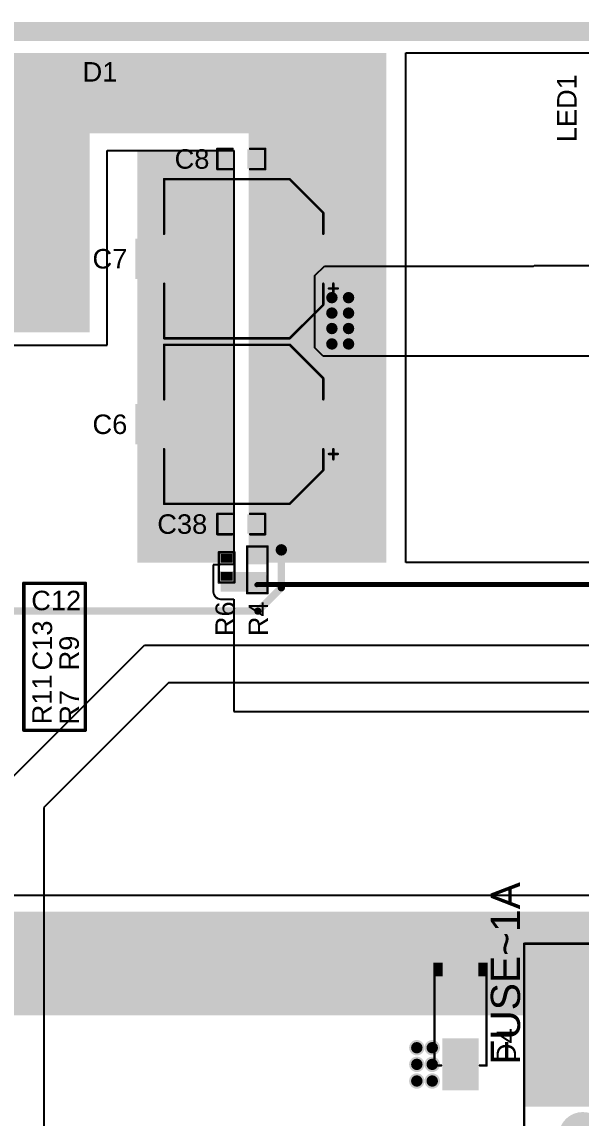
# Model space of a CAD drawing. Header units: millimetres. Extents: x -1.62 to 7.16, y -0.1 to 4.29.
# Drawn here: x 0.169 to 1.316, y 2.024 to 4.276 of the extents above; entities that cross this region are included whole.
import ezdxf

# ---------------------------------------------------------------- set-up
doc = ezdxf.new("R2010")
doc.units = ezdxf.units.MM
doc.header["$MEASUREMENT"] = 0
for name, color, linetype in [('BottomLayer', 5, 'Continuous'), ('BottomSolder', 6, 'Continuous'), ('Mechanical2', 216, 'Continuous'), ('MultiLayer', 9, 'Continuous'), ('PadHoleLayer', 156, 'Continuous'), ('TopLayer', 1, 'Continuous'), ('TopOverlay', 2, 'Continuous'), ('TopPaste', 8, 'Continuous'), ('TopSolder', 216, 'Continuous'), ('ViaHoleLayer', 16, 'Continuous')]:
    doc.layers.add(name, color=color, linetype=linetype)
doc.styles.add('Arial', font='', dxfattribs={"height": 0.2})
doc.styles.get('Arial').set_extended_font_data('Arial')

# ---------------------------------------------------------------- blocks, each defined once
blk = doc.blocks.new('R___0402_127')
at = {"layer": 'TopLayer'}
for points in [[(-0.0275, -0.0125), (-0.0275, 0.0125), (-0.0095, 0.0125), (-0.0095, -0.0125)], [(0.0095, -0.0125), (0.0095, 0.0125), (0.0275, 0.0125), (0.0275, -0.0125)]]:
    blk.add_hatch(color=1, dxfattribs=at).paths.add_polyline_path(points)
at = {"layer": 'TopPaste'}
for points in [[(-0.0275, -0.0125), (-0.0275, 0.0125), (-0.0095, 0.0125), (-0.0095, -0.0125)], [(0.0095, -0.0125), (0.0095, 0.0125), (0.0275, 0.0125), (0.0275, -0.0125)]]:
    blk.add_hatch(color=8, dxfattribs=at).paths.add_polyline_path(points)
at = {"layer": 'TopSolder'}
for points in [[(-0.0297, -0.0147), (-0.0297, 0.0147), (-0.0073, 0.0147), (-0.0073, -0.0147)], [(0.0073, -0.0147), (0.0073, 0.0147), (0.0297, 0.0147), (0.0297, -0.0147)]]:
    blk.add_hatch(color=216, dxfattribs=at).paths.add_polyline_path(points)
at = {"layer": 'TopOverlay'}
for points, const_width in [([(0.031, 0.016), (-0.031, 0.016)], 0.005), ([(-0.031, -0.016), (-0.031, 0.016)], 0.005), ([(0.031, -0.016), (0.031, 0.016)], 0.005), ([(0.031, -0.016), (-0.031, -0.016)], 0.005), ([(0.032, -0.017), (-0.032, -0.017)], 0.000127)]:
    blk.add_lwpolyline(points, dxfattribs=dict(at, const_width=const_width))
for points, const_width in [([(-0.0323, 0.016, 1), (-0.0297, 0.016, 1)], 0.0025), ([(-0.0323, 0.016, 1), (-0.0297, 0.016, 1)], 0.0025), ([(0.0297, 0.016, 1), (0.0323, 0.016, 1)], 0.0025), ([(0.0297, 0.016, 1), (0.0323, 0.016, 1)], 0.0025), ([(-0.0323, -0.016, 1), (-0.0297, -0.016, 1)], 0.0025), ([(-0.0323, -0.016, 1), (-0.0297, -0.016, 1)], 0.0025), ([(-0.032, -0.017, 1), (-0.032, -0.017, 1)], 0.0000635), ([(0.0297, -0.016, 1), (0.0323, -0.016, 1)], 0.0025), ([(0.0297, -0.016, 1), (0.0323, -0.016, 1)], 0.0025), ([(0.032, -0.017, 1), (0.032, -0.017, 1)], 0.0000635)]:
    blk.add_lwpolyline(points, format="xyb", close=True, dxfattribs=dict(at, const_width=const_width))
blk = doc.blocks.new('R___0603_129')
at = {"layer": 'TopLayer'}
for points in [[(-0.015, 0.0175), (-0.015, -0.0175), (-0.045, -0.0175), (-0.045, 0.0175)], [(0.045, 0.0175), (0.045, -0.0175), (0.015, -0.0175), (0.015, 0.0175)]]:
    blk.add_hatch(color=1, dxfattribs=at).paths.add_polyline_path(points)
at = {"layer": 'TopPaste'}
for points in [[(-0.015, 0.0175), (-0.015, -0.0175), (-0.045, -0.0175), (-0.045, 0.0175)], [(0.045, 0.0175), (0.045, -0.0175), (0.015, -0.0175), (0.015, 0.0175)]]:
    blk.add_hatch(color=8, dxfattribs=at).paths.add_polyline_path(points)
at = {"layer": 'TopSolder'}
for points in [[(-0.011, 0.0215), (-0.011, -0.0215), (-0.049, -0.0215), (-0.049, 0.0215)], [(0.049, 0.0215), (0.049, -0.0215), (0.011, -0.0215), (0.011, 0.0215)]]:
    blk.add_hatch(color=216, dxfattribs=at).paths.add_polyline_path(points)
at = {"layer": 'TopOverlay', "const_width": 0.005}
for points in [[(-0.048, 0.021), (-0.048, -0.021)], [(-0.048, 0.021), (0.048, 0.021)], [(0.048, 0.021), (0.048, -0.021)], [(-0.048, -0.021), (0.048, -0.021)]]:
    blk.add_lwpolyline(points, dxfattribs=at)
at = {"layer": 'TopOverlay', "const_width": 0.0025}
for points in [[(-0.04925, 0.021, 1), (-0.04675, 0.021, 1)], [(-0.04925, 0.021, 1), (-0.04675, 0.021, 1)], [(0.04675, 0.021, 1), (0.04925, 0.021, 1)], [(0.04675, 0.021, 1), (0.04925, 0.021, 1)], [(-0.04925, -0.021, 1), (-0.04675, -0.021, 1)], [(-0.04925, -0.021, 1), (-0.04675, -0.021, 1)], [(0.04675, -0.021, 1), (0.04925, -0.021, 1)], [(0.04675, -0.021, 1), (0.04925, -0.021, 1)]]:
    blk.add_lwpolyline(points, format="xyb", close=True, dxfattribs=at)
blk = doc.blocks.new('178_6165_0002_157')
at = {"layer": 'BottomLayer'}
blk.add_hatch(color=5, dxfattribs=at).paths.add_polyline_path([(-0.2953, 0.0925), (-0.2087, 0.0925), (-0.2087, 0.0059), (-0.2953, 0.0059)])
h = blk.add_hatch(color=5, dxfattribs=at)
edge = h.paths.add_edge_path()
edge.add_arc((-0.1142, 0.0492), 0.0433, 0, 360)
h = blk.add_hatch(color=5, dxfattribs=at)
edge = h.paths.add_edge_path()
edge.add_arc((0.1142, 0.0492), 0.0433, 0, 360)
h = blk.add_hatch(color=5, dxfattribs=at)
edge = h.paths.add_edge_path()
edge.add_arc((0.252, 0.0492), 0.0433, 0, 360)
h = blk.add_hatch(color=5, dxfattribs=at)
edge = h.paths.add_edge_path()
edge.add_arc((-0.252, -0.0492), 0.0433, 0, 360)
h = blk.add_hatch(color=5, dxfattribs=at)
edge = h.paths.add_edge_path()
edge.add_arc((-0.1142, -0.0492), 0.0433, 0, 360)
h = blk.add_hatch(color=5, dxfattribs=at)
edge = h.paths.add_edge_path()
edge.add_arc((0.1142, -0.0492), 0.0433, 0, 360)
h = blk.add_hatch(color=5, dxfattribs=at)
edge = h.paths.add_edge_path()
edge.add_arc((0.252, -0.0492), 0.0433, 0, 360)
at = {"layer": 'BottomSolder'}
blk.add_hatch(color=6, dxfattribs=at).paths.add_polyline_path([(-0.2973, 0.0945), (-0.2067, 0.0945), (-0.2067, 0.0039), (-0.2973, 0.0039)])
h = blk.add_hatch(color=6, dxfattribs=at)
edge = h.paths.add_edge_path()
edge.add_arc((-0.1142, 0.0492), 0.0453, 0, 360)
h = blk.add_hatch(color=6, dxfattribs=at)
edge = h.paths.add_edge_path()
edge.add_arc((0.1142, 0.0492), 0.0453, 0, 360)
h = blk.add_hatch(color=6, dxfattribs=at)
edge = h.paths.add_edge_path()
edge.add_arc((0.252, 0.0492), 0.0453, 0, 360)
h = blk.add_hatch(color=6, dxfattribs=at)
edge = h.paths.add_edge_path()
edge.add_arc((0, 0), 0.004, 0, 360)
h = blk.add_hatch(color=6, dxfattribs=at)
edge = h.paths.add_edge_path()
edge.add_arc((-0.252, -0.0492), 0.0453, 0, 360)
h = blk.add_hatch(color=6, dxfattribs=at)
edge = h.paths.add_edge_path()
edge.add_arc((-0.1142, -0.0492), 0.0453, 0, 360)
h = blk.add_hatch(color=6, dxfattribs=at)
edge = h.paths.add_edge_path()
edge.add_arc((0.1142, -0.0492), 0.0453, 0, 360)
h = blk.add_hatch(color=6, dxfattribs=at)
edge = h.paths.add_edge_path()
edge.add_arc((0.252, -0.0492), 0.0453, 0, 360)
at = {"layer": 'MultiLayer'}
blk.add_hatch(color=9, dxfattribs=at).paths.add_polyline_path([(-0.2953, 0.0925), (-0.2087, 0.0925), (-0.2087, 0.0059), (-0.2953, 0.0059)])
h = blk.add_hatch(color=9, dxfattribs=at)
edge = h.paths.add_edge_path()
edge.add_arc((-0.1142, 0.0492), 0.0433, 0, 360)
h = blk.add_hatch(color=9, dxfattribs=at)
edge = h.paths.add_edge_path()
edge.add_arc((0.1142, 0.0492), 0.0433, 0, 360)
h = blk.add_hatch(color=9, dxfattribs=at)
edge = h.paths.add_edge_path()
edge.add_arc((0.252, 0.0492), 0.0433, 0, 360)
h = blk.add_hatch(color=9, dxfattribs=at)
edge = h.paths.add_edge_path()
edge.add_arc((-0.252, -0.0492), 0.0433, 0, 360)
h = blk.add_hatch(color=9, dxfattribs=at)
edge = h.paths.add_edge_path()
edge.add_arc((-0.1142, -0.0492), 0.0433, 0, 360)
h = blk.add_hatch(color=9, dxfattribs=at)
edge = h.paths.add_edge_path()
edge.add_arc((0.1142, -0.0492), 0.0433, 0, 360)
h = blk.add_hatch(color=9, dxfattribs=at)
edge = h.paths.add_edge_path()
edge.add_arc((0.252, -0.0492), 0.0433, 0, 360)
at = {"layer": 'PadHoleLayer'}
h = blk.add_hatch(color=156, dxfattribs=at)
edge = h.paths.add_edge_path()
edge.add_arc((-0.252, 0.0492), 0.0295, 0, 360)
h = blk.add_hatch(color=156, dxfattribs=at)
edge = h.paths.add_edge_path()
edge.add_arc((-0.1142, 0.0492), 0.0295, 0, 360)
h = blk.add_hatch(color=156, dxfattribs=at)
edge = h.paths.add_edge_path()
edge.add_arc((0.1142, 0.0492), 0.0295, 0, 360)
h = blk.add_hatch(color=156, dxfattribs=at)
edge = h.paths.add_edge_path()
edge.add_arc((0.252, 0.0492), 0.0295, 0, 360)
h = blk.add_hatch(color=156, dxfattribs=at)
edge = h.paths.add_edge_path()
edge.add_arc((0, 0), 0.0492, 0, 360)
h = blk.add_hatch(color=156, dxfattribs=at)
edge = h.paths.add_edge_path()
edge.add_arc((-0.252, -0.0492), 0.0295, 0, 360)
h = blk.add_hatch(color=156, dxfattribs=at)
edge = h.paths.add_edge_path()
edge.add_arc((-0.1142, -0.0492), 0.0295, 0, 360)
h = blk.add_hatch(color=156, dxfattribs=at)
edge = h.paths.add_edge_path()
edge.add_arc((0.1142, -0.0492), 0.0295, 0, 360)
h = blk.add_hatch(color=156, dxfattribs=at)
edge = h.paths.add_edge_path()
edge.add_arc((0.252, -0.0492), 0.0295, 0, 360)
at = {"layer": 'TopLayer'}
blk.add_hatch(color=1, dxfattribs=at).paths.add_polyline_path([(-0.2953, 0.0925), (-0.2087, 0.0925), (-0.2087, 0.0059), (-0.2953, 0.0059)])
h = blk.add_hatch(color=1, dxfattribs=at)
edge = h.paths.add_edge_path()
edge.add_arc((-0.1142, 0.0492), 0.0433, 0, 360)
h = blk.add_hatch(color=1, dxfattribs=at)
edge = h.paths.add_edge_path()
edge.add_arc((0.1142, 0.0492), 0.0433, 0, 360)
h = blk.add_hatch(color=1, dxfattribs=at)
edge = h.paths.add_edge_path()
edge.add_arc((0.252, 0.0492), 0.0433, 0, 360)
h = blk.add_hatch(color=1, dxfattribs=at)
edge = h.paths.add_edge_path()
edge.add_arc((-0.252, -0.0492), 0.0433, 0, 360)
h = blk.add_hatch(color=1, dxfattribs=at)
edge = h.paths.add_edge_path()
edge.add_arc((-0.1142, -0.0492), 0.0433, 0, 360)
h = blk.add_hatch(color=1, dxfattribs=at)
edge = h.paths.add_edge_path()
edge.add_arc((0.1142, -0.0492), 0.0433, 0, 360)
h = blk.add_hatch(color=1, dxfattribs=at)
edge = h.paths.add_edge_path()
edge.add_arc((0.252, -0.0492), 0.0433, 0, 360)
at = {"layer": 'TopSolder'}
blk.add_hatch(color=216, dxfattribs=at).paths.add_polyline_path([(-0.2973, 0.0945), (-0.2067, 0.0945), (-0.2067, 0.0039), (-0.2973, 0.0039)])
h = blk.add_hatch(color=216, dxfattribs=at)
edge = h.paths.add_edge_path()
edge.add_arc((-0.1142, 0.0492), 0.0453, 0, 360)
h = blk.add_hatch(color=216, dxfattribs=at)
edge = h.paths.add_edge_path()
edge.add_arc((0.1142, 0.0492), 0.0453, 0, 360)
h = blk.add_hatch(color=216, dxfattribs=at)
edge = h.paths.add_edge_path()
edge.add_arc((0.252, 0.0492), 0.0453, 0, 360)
h = blk.add_hatch(color=216, dxfattribs=at)
edge = h.paths.add_edge_path()
edge.add_arc((0, 0), 0.004, 0, 360)
h = blk.add_hatch(color=216, dxfattribs=at)
edge = h.paths.add_edge_path()
edge.add_arc((-0.252, -0.0492), 0.0453, 0, 360)
h = blk.add_hatch(color=216, dxfattribs=at)
edge = h.paths.add_edge_path()
edge.add_arc((-0.1142, -0.0492), 0.0453, 0, 360)
h = blk.add_hatch(color=216, dxfattribs=at)
edge = h.paths.add_edge_path()
edge.add_arc((0.1142, -0.0492), 0.0453, 0, 360)
h = blk.add_hatch(color=216, dxfattribs=at)
edge = h.paths.add_edge_path()
edge.add_arc((0.252, -0.0492), 0.0453, 0, 360)
at = {"layer": 'TopOverlay', "const_width": 0.005}
for points in [[(-0.395, 0.12), (0.395, 0.12)], [(-0.395, 0.12), (-0.395, -0.12)], [(0.395, 0.12), (0.395, -0.12)], [(-0.395, -0.12), (0.395, -0.12)]]:
    blk.add_lwpolyline(points, dxfattribs=at)
at = {"layer": 'TopOverlay', "const_width": 0.0025}
for points in [[(-0.3962, 0.12, 1), (-0.3937, 0.12, 1)], [(-0.3962, 0.12, 1), (-0.3937, 0.12, 1)], [(0.3937, 0.12, 1), (0.3962, 0.12, 1)], [(0.3937, 0.12, 1), (0.3962, 0.12, 1)], [(-0.3962, -0.12, 1), (-0.3937, -0.12, 1)], [(-0.3962, -0.12, 1), (-0.3937, -0.12, 1)], [(0.3937, -0.12, 1), (0.3962, -0.12, 1)], [(0.3937, -0.12, 1), (0.3962, -0.12, 1)]]:
    blk.add_lwpolyline(points, format="xyb", close=True, dxfattribs=at)
at = {"layer": 'TopOverlay'}
blk.add_text('1', height=0.0315, dxfattribs=at).set_placement((-0.32, 0.041))
blk = doc.blocks.new('SMA_174')
at = {"layer": 'TopLayer'}
for points in [[(-0.128, 0.0335), (-0.0295, 0.0335), (-0.0295, -0.0335), (-0.128, -0.0335)], [(0.0295, 0.0335), (0.128, 0.0335), (0.128, -0.0335), (0.0295, -0.0335)]]:
    blk.add_hatch(color=1, dxfattribs=at).paths.add_polyline_path(points)
at = {"layer": 'TopOverlay'}
for points in [[(-0.175, -0.056), (-0.1291, -0.056), (-0.1291, 0.056), (-0.175, 0.056)], [(-0.1299, 0.0364), (-0.1022, 0.0364), (-0.1022, 0.056), (-0.1299, 0.056)], [(-0.1299, -0.056), (-0.1022, -0.056), (-0.1022, -0.0364), (-0.1299, -0.0364)]]:
    blk.add_hatch(color=2, dxfattribs=at).paths.add_polyline_path(points)
at = {"layer": 'TopPaste'}
for points in [[(-0.128, 0.0335), (-0.0295, 0.0335), (-0.0295, -0.0335), (-0.128, -0.0335)], [(0.0295, 0.0335), (0.128, 0.0335), (0.128, -0.0335), (0.0295, -0.0335)]]:
    blk.add_hatch(color=8, dxfattribs=at).paths.add_polyline_path(points)
at = {"layer": 'TopSolder'}
for points in [[(-0.132, 0.0375), (-0.0255, 0.0375), (-0.0255, -0.0375), (-0.132, -0.0375)], [(0.0255, 0.0375), (0.132, 0.0375), (0.132, -0.0375), (0.0255, -0.0375)]]:
    blk.add_hatch(color=216, dxfattribs=at).paths.add_polyline_path(points)
at = {"layer": 'TopOverlay', "const_width": 0.005}
for points in [[(0.0811, 0.0535), (-0.1047, 0.0535)], [(0.0811, 0.0398), (0.0811, 0.0535)], [(0.0811, -0.0535), (0.0811, -0.0398)], [(0.0811, -0.0535), (-0.1047, -0.0535)]]:
    blk.add_lwpolyline(points, dxfattribs=at)
at = {"layer": 'TopOverlay', "const_width": 0.0025}
for points in [[(-0.1059, 0.0535, 1), (-0.1034, 0.0535, 1)], [(0.0799, 0.0535, 1), (0.0824, 0.0535, 1)], [(0.0799, 0.0535, 1), (0.0824, 0.0535, 1)], [(0.0799, 0.0398, 1), (0.0824, 0.0398, 1)], [(0.0799, -0.0398, 1), (0.0824, -0.0398, 1)], [(-0.1059, -0.0535, 1), (-0.1034, -0.0535, 1)], [(0.0799, -0.0535, 1), (0.0824, -0.0535, 1)], [(0.0799, -0.0535, 1), (0.0824, -0.0535, 1)]]:
    blk.add_lwpolyline(points, format="xyb", close=True, dxfattribs=at)
blk = doc.blocks.new('D2P____177')
at = {"layer": 'TopLayer'}
for points in [[(-0.225, 0.385), (0.225, 0.385), (0.225, 0.035), (-0.225, 0.035)], [(-0.1409, -0.135), (-0.0591, -0.135), (-0.0591, -0.285), (-0.1409, -0.285)], [(0.0591, -0.135), (0.1409, -0.135), (0.1409, -0.285), (0.0591, -0.285)]]:
    blk.add_hatch(color=1, dxfattribs=at).paths.add_polyline_path(points)
at = {"layer": 'TopPaste'}
for points in [[(-0.225, 0.385), (0.225, 0.385), (0.225, 0.035), (-0.225, 0.035)], [(-0.1409, -0.135), (-0.0591, -0.135), (-0.0591, -0.285), (-0.1409, -0.285)], [(0.0591, -0.135), (0.1409, -0.135), (0.1409, -0.285), (0.0591, -0.285)]]:
    blk.add_hatch(color=8, dxfattribs=at).paths.add_polyline_path(points)
at = {"layer": 'TopSolder'}
for points in [[(-0.229, 0.389), (0.229, 0.389), (0.229, 0.031), (-0.229, 0.031)], [(-0.1449, -0.131), (-0.0551, -0.131), (-0.0551, -0.289), (-0.1449, -0.289)], [(0.0551, -0.131), (0.1449, -0.131), (0.1449, -0.289), (0.0551, -0.289)]]:
    blk.add_hatch(color=216, dxfattribs=at).paths.add_polyline_path(points)
at = {"layer": 'TopOverlay', "const_width": 0.01}
for points in [[(-0.205, -0.064), (-0.205, 0.02)], [(0.201, -0.064), (0.201, 0.02)], [(0.201, -0.064), (-0.205, -0.064)], [(-0.156, -0.215), (-0.156, -0.205)], [(-0.151, -0.21), (-0.156, -0.205)], [(-0.156, -0.215), (-0.151, -0.21)]]:
    blk.add_lwpolyline(points, dxfattribs=at)
at = {"layer": 'TopOverlay', "const_width": 0.005}
for points in [[(-0.2075, 0.02, 1), (-0.2025, 0.02, 1)], [(0.1985, 0.02, 1), (0.2035, 0.02, 1)], [(-0.2075, -0.064, 1), (-0.2025, -0.064, 1)], [(-0.2075, -0.064, 1), (-0.2025, -0.064, 1)], [(0.1985, -0.064, 1), (0.2035, -0.064, 1)], [(0.1985, -0.064, 1), (0.2035, -0.064, 1)], [(-0.1585, -0.205, 1), (-0.1535, -0.205, 1)], [(-0.1585, -0.205, 1), (-0.1535, -0.205, 1)], [(-0.1585, -0.215, 1), (-0.1535, -0.215, 1)], [(-0.1585, -0.215, 1), (-0.1535, -0.215, 1)], [(-0.1535, -0.21, 1), (-0.1485, -0.21, 1)], [(-0.1535, -0.21, 1), (-0.1485, -0.21, 1)]]:
    blk.add_lwpolyline(points, format="xyb", close=True, dxfattribs=at)
blk = doc.blocks.new('C___0603_223')
at = {"layer": 'TopLayer'}
for points in [[(-0.015, 0.0175), (-0.015, -0.0175), (-0.045, -0.0175), (-0.045, 0.0175)], [(0.045, 0.0175), (0.045, -0.0175), (0.015, -0.0175), (0.015, 0.0175)]]:
    blk.add_hatch(color=1, dxfattribs=at).paths.add_polyline_path(points)
at = {"layer": 'TopPaste'}
for points in [[(-0.015, 0.0175), (-0.015, -0.0175), (-0.045, -0.0175), (-0.045, 0.0175)], [(0.045, 0.0175), (0.045, -0.0175), (0.015, -0.0175), (0.015, 0.0175)]]:
    blk.add_hatch(color=8, dxfattribs=at).paths.add_polyline_path(points)
at = {"layer": 'TopSolder'}
for points in [[(-0.0126, 0.0199), (-0.0126, -0.0199), (-0.0474, -0.0199), (-0.0474, 0.0199)], [(0.0474, 0.0199), (0.0474, -0.0199), (0.0126, -0.0199), (0.0126, 0.0199)]]:
    blk.add_hatch(color=216, dxfattribs=at).paths.add_polyline_path(points)
at = {"layer": 'TopOverlay', "const_width": 0.005}
for points in [[(-0.049, -0.021), (-0.049, 0.021)], [(-0.049, 0.021), (-0.018, 0.021)], [(0.018, 0.021), (0.049, 0.021)], [(0.049, -0.021), (0.049, 0.021)], [(-0.049, -0.021), (-0.018, -0.021)], [(0.018, -0.021), (0.049, -0.021)]]:
    blk.add_lwpolyline(points, dxfattribs=at)
at = {"layer": 'TopOverlay', "const_width": 0.0025}
for points in [[(-0.0503, 0.021, 1), (-0.0478, 0.021, 1)], [(-0.0503, 0.021, 1), (-0.0478, 0.021, 1)], [(-0.0192, 0.021, 1), (-0.0168, 0.021, 1)], [(0.0168, 0.021, 1), (0.0192, 0.021, 1)], [(0.0478, 0.021, 1), (0.0503, 0.021, 1)], [(0.0478, 0.021, 1), (0.0503, 0.021, 1)], [(-0.0503, -0.021, 1), (-0.0478, -0.021, 1)], [(-0.0503, -0.021, 1), (-0.0478, -0.021, 1)], [(-0.0192, -0.021, 1), (-0.0168, -0.021, 1)], [(0.0168, -0.021, 1), (0.0192, -0.021, 1)], [(0.0478, -0.021, 1), (0.0503, -0.021, 1)], [(0.0478, -0.021, 1), (0.0503, -0.021, 1)]]:
    blk.add_lwpolyline(points, format="xyb", close=True, dxfattribs=at)
blk = doc.blocks.new('C___0603_224')
at = {"layer": 'TopLayer'}
for points in [[(-0.015, 0.0175), (-0.015, -0.0175), (-0.045, -0.0175), (-0.045, 0.0175)], [(0.045, 0.0175), (0.045, -0.0175), (0.015, -0.0175), (0.015, 0.0175)]]:
    blk.add_hatch(color=1, dxfattribs=at).paths.add_polyline_path(points)
at = {"layer": 'TopPaste'}
for points in [[(-0.015, 0.0175), (-0.015, -0.0175), (-0.045, -0.0175), (-0.045, 0.0175)], [(0.045, 0.0175), (0.045, -0.0175), (0.015, -0.0175), (0.015, 0.0175)]]:
    blk.add_hatch(color=8, dxfattribs=at).paths.add_polyline_path(points)
at = {"layer": 'TopSolder'}
for points in [[(-0.0126, 0.0199), (-0.0126, -0.0199), (-0.0474, -0.0199), (-0.0474, 0.0199)], [(0.0474, 0.0199), (0.0474, -0.0199), (0.0126, -0.0199), (0.0126, 0.0199)]]:
    blk.add_hatch(color=216, dxfattribs=at).paths.add_polyline_path(points)
at = {"layer": 'TopOverlay', "const_width": 0.005}
for points in [[(-0.049, -0.021), (-0.049, 0.021)], [(-0.049, 0.021), (-0.018, 0.021)], [(0.018, 0.021), (0.049, 0.021)], [(0.049, -0.021), (0.049, 0.021)], [(-0.049, -0.021), (-0.018, -0.021)], [(0.018, -0.021), (0.049, -0.021)]]:
    blk.add_lwpolyline(points, dxfattribs=at)
at = {"layer": 'TopOverlay', "const_width": 0.0025}
for points in [[(-0.0503, 0.021, 1), (-0.0478, 0.021, 1)], [(-0.0503, 0.021, 1), (-0.0478, 0.021, 1)], [(-0.0192, 0.021, 1), (-0.0168, 0.021, 1)], [(0.0168, 0.021, 1), (0.0192, 0.021, 1)], [(0.0478, 0.021, 1), (0.0503, 0.021, 1)], [(0.0478, 0.021, 1), (0.0503, 0.021, 1)], [(-0.0503, -0.021, 1), (-0.0478, -0.021, 1)], [(-0.0503, -0.021, 1), (-0.0478, -0.021, 1)], [(-0.0192, -0.021, 1), (-0.0168, -0.021, 1)], [(0.0168, -0.021, 1), (0.0192, -0.021, 1)], [(0.0478, -0.021, 1), (0.0503, -0.021, 1)], [(0.0478, -0.021, 1), (0.0503, -0.021, 1)]]:
    blk.add_lwpolyline(points, format="xyb", close=True, dxfattribs=at)
blk = doc.blocks.new('25SVPF100M_225')
at = {"layer": 'TopLayer'}
for points in [[(-0.2185, 0.0374), (-0.0551, 0.0374), (-0.0551, -0.0374), (-0.2185, -0.0374)], [(0.0551, 0.0374), (0.2185, 0.0374), (0.2185, -0.0374), (0.0551, -0.0374)]]:
    blk.add_hatch(color=1, dxfattribs=at).paths.add_polyline_path(points)
at = {"layer": 'TopPaste'}
for points in [[(-0.2185, 0.0374), (-0.0551, 0.0374), (-0.0551, -0.0374), (-0.2185, -0.0374)], [(0.0551, 0.0374), (0.2185, 0.0374), (0.2185, -0.0374), (0.0551, -0.0374)]]:
    blk.add_hatch(color=8, dxfattribs=at).paths.add_polyline_path(points)
at = {"layer": 'TopSolder'}
for points in [[(-0.2225, 0.0414), (-0.0511, 0.0414), (-0.0511, -0.0414), (-0.2225, -0.0414)], [(0.0511, 0.0414), (0.2225, 0.0414), (0.2225, -0.0414), (0.0511, -0.0414)]]:
    blk.add_hatch(color=216, dxfattribs=at).paths.add_polyline_path(points)
at = {"layer": 'TopOverlay', "const_width": 0.005}
for points in [[(-0.0945, 0.1634), (-0.1634, 0.0945)], [(0.1634, 0.1634), (-0.0945, 0.1634)], [(0.1634, 0.1634), (0.1634, 0.0512)], [(-0.1634, 0.0945), (-0.1634, 0.0512)], [(-0.184, 0.072), (-0.184, 0.051)], [(-0.175, 0.061), (-0.193, 0.061)], [(-0.1634, -0.0512), (-0.1634, -0.0945)], [(0.1634, -0.0512), (0.1634, -0.1634)], [(-0.0945, -0.1634), (-0.1634, -0.0945)], [(0.1634, -0.1634), (-0.0945, -0.1634)]]:
    blk.add_lwpolyline(points, dxfattribs=at)
at = {"layer": 'TopOverlay', "const_width": 0.0025}
for points in [[(-0.0957, 0.1634, 1), (-0.0932, 0.1634, 1)], [(-0.0957, 0.1634, 1), (-0.0932, 0.1634, 1)], [(0.1621, 0.1634, 1), (0.1646, 0.1634, 1)], [(0.1621, 0.1634, 1), (0.1646, 0.1634, 1)], [(-0.1646, 0.0945, 1), (-0.1621, 0.0945, 1)], [(-0.1646, 0.0945, 1), (-0.1621, 0.0945, 1)], [(-0.1852, 0.072, 1), (-0.1827, 0.072, 1)], [(-0.1943, 0.061, 1), (-0.1918, 0.061, 1)], [(-0.1852, 0.051, 1), (-0.1827, 0.051, 1)], [(-0.1762, 0.061, 1), (-0.1737, 0.061, 1)], [(-0.1646, 0.0512, 1), (-0.1621, 0.0512, 1)], [(0.1621, 0.0512, 1), (0.1646, 0.0512, 1)], [(-0.1646, -0.0512, 1), (-0.1621, -0.0512, 1)], [(0.1621, -0.0512, 1), (0.1646, -0.0512, 1)], [(-0.1646, -0.0945, 1), (-0.1621, -0.0945, 1)], [(-0.1646, -0.0945, 1), (-0.1621, -0.0945, 1)], [(-0.0957, -0.1634, 1), (-0.0932, -0.1634, 1)], [(-0.0957, -0.1634, 1), (-0.0932, -0.1634, 1)], [(0.1621, -0.1634, 1), (0.1646, -0.1634, 1)], [(0.1621, -0.1634, 1), (0.1646, -0.1634, 1)]]:
    blk.add_lwpolyline(points, format="xyb", close=True, dxfattribs=at)
blk = doc.blocks.new('25SVPF100M_226')
at = {"layer": 'TopLayer'}
for points in [[(-0.2185, 0.0374), (-0.0551, 0.0374), (-0.0551, -0.0374), (-0.2185, -0.0374)], [(0.0551, 0.0374), (0.2185, 0.0374), (0.2185, -0.0374), (0.0551, -0.0374)]]:
    blk.add_hatch(color=1, dxfattribs=at).paths.add_polyline_path(points)
at = {"layer": 'TopPaste'}
for points in [[(-0.2185, 0.0374), (-0.0551, 0.0374), (-0.0551, -0.0374), (-0.2185, -0.0374)], [(0.0551, 0.0374), (0.2185, 0.0374), (0.2185, -0.0374), (0.0551, -0.0374)]]:
    blk.add_hatch(color=8, dxfattribs=at).paths.add_polyline_path(points)
at = {"layer": 'TopSolder'}
for points in [[(-0.2225, 0.0414), (-0.0511, 0.0414), (-0.0511, -0.0414), (-0.2225, -0.0414)], [(0.0511, 0.0414), (0.2225, 0.0414), (0.2225, -0.0414), (0.0511, -0.0414)]]:
    blk.add_hatch(color=216, dxfattribs=at).paths.add_polyline_path(points)
at = {"layer": 'TopOverlay', "const_width": 0.005}
for points in [[(-0.0945, 0.1634), (-0.1634, 0.0945)], [(0.1634, 0.1634), (-0.0945, 0.1634)], [(0.1634, 0.1634), (0.1634, 0.0512)], [(-0.1634, 0.0945), (-0.1634, 0.0512)], [(-0.184, 0.072), (-0.184, 0.051)], [(-0.175, 0.061), (-0.193, 0.061)], [(-0.1634, -0.0512), (-0.1634, -0.0945)], [(0.1634, -0.0512), (0.1634, -0.1634)], [(-0.0945, -0.1634), (-0.1634, -0.0945)], [(0.1634, -0.1634), (-0.0945, -0.1634)]]:
    blk.add_lwpolyline(points, dxfattribs=at)
at = {"layer": 'TopOverlay', "const_width": 0.0025}
for points in [[(-0.0957, 0.1634, 1), (-0.0932, 0.1634, 1)], [(-0.0957, 0.1634, 1), (-0.0932, 0.1634, 1)], [(0.1621, 0.1634, 1), (0.1646, 0.1634, 1)], [(0.1621, 0.1634, 1), (0.1646, 0.1634, 1)], [(-0.1646, 0.0945, 1), (-0.1621, 0.0945, 1)], [(-0.1646, 0.0945, 1), (-0.1621, 0.0945, 1)], [(-0.1852, 0.072, 1), (-0.1827, 0.072, 1)], [(-0.1943, 0.061, 1), (-0.1918, 0.061, 1)], [(-0.1852, 0.051, 1), (-0.1827, 0.051, 1)], [(-0.1762, 0.061, 1), (-0.1737, 0.061, 1)], [(-0.1646, 0.0512, 1), (-0.1621, 0.0512, 1)], [(0.1621, 0.0512, 1), (0.1646, 0.0512, 1)], [(-0.1646, -0.0512, 1), (-0.1621, -0.0512, 1)], [(0.1621, -0.0512, 1), (0.1646, -0.0512, 1)], [(-0.1646, -0.0945, 1), (-0.1621, -0.0945, 1)], [(-0.1646, -0.0945, 1), (-0.1621, -0.0945, 1)], [(-0.0957, -0.1634, 1), (-0.0932, -0.1634, 1)], [(-0.0957, -0.1634, 1), (-0.0932, -0.1634, 1)], [(0.1621, -0.1634, 1), (0.1646, -0.1634, 1)], [(0.1621, -0.1634, 1), (0.1646, -0.1634, 1)]]:
    blk.add_lwpolyline(points, format="xyb", close=True, dxfattribs=at)

msp = doc.modelspace()

# ---------------------------------------------------------------- hatches: boundary and pattern name
at = {"layer": 'BottomLayer'}
h = msp.add_hatch(color=5, dxfattribs=at)
edge = h.paths.add_edge_path()
edge.add_arc((0.805, 3.7091), 0.0118, 0, 360)
h = msp.add_hatch(color=5, dxfattribs=at)
edge = h.paths.add_edge_path()
edge.add_arc((0.8392, 3.7091), 0.0118, 0, 360)
h = msp.add_hatch(color=5, dxfattribs=at)
edge = h.paths.add_edge_path()
edge.add_arc((0.805, 3.6774), 0.0118, 0, 360)
h = msp.add_hatch(color=5, dxfattribs=at)
edge = h.paths.add_edge_path()
edge.add_arc((0.8392, 3.6774), 0.0118, 0, 360)
h = msp.add_hatch(color=5, dxfattribs=at)
edge = h.paths.add_edge_path()
edge.add_arc((0.805, 3.6457), 0.0118, 0, 360)
h = msp.add_hatch(color=5, dxfattribs=at)
edge = h.paths.add_edge_path()
edge.add_arc((0.8392, 3.6457), 0.0118, 0, 360)
h = msp.add_hatch(color=5, dxfattribs=at)
edge = h.paths.add_edge_path()
edge.add_arc((0.805, 3.614), 0.0118, 0, 360)
h = msp.add_hatch(color=5, dxfattribs=at)
edge = h.paths.add_edge_path()
edge.add_arc((0.8392, 3.614), 0.0118, 0, 360)
h = msp.add_hatch(color=5, dxfattribs=at)
edge = h.paths.add_edge_path()
edge.add_arc((0.7012, 3.191), 0.0118, 0, 360)
h = msp.add_hatch(color=5, dxfattribs=at)
edge = h.paths.add_edge_path()
edge.add_arc((0.9793, 2.1683), 0.0118, 0, 360)
h = msp.add_hatch(color=5, dxfattribs=at)
edge = h.paths.add_edge_path()
edge.add_arc((1.011, 2.1683), 0.0118, 0, 360)
h = msp.add_hatch(color=5, dxfattribs=at)
edge = h.paths.add_edge_path()
edge.add_arc((0.9793, 2.1341), 0.0118, 0, 360)
h = msp.add_hatch(color=5, dxfattribs=at)
edge = h.paths.add_edge_path()
edge.add_arc((1.011, 2.1341), 0.0118, 0, 360)
h = msp.add_hatch(color=5, dxfattribs=at)
edge = h.paths.add_edge_path()
edge.add_arc((0.9793, 2.0999), 0.0118, 0, 360)
h = msp.add_hatch(color=5, dxfattribs=at)
edge = h.paths.add_edge_path()
edge.add_arc((1.011, 2.0999), 0.0118, 0, 360)
at = {"layer": 'BottomSolder'}
h = msp.add_hatch(color=6, dxfattribs=at)
edge = h.paths.add_edge_path()
edge.add_arc((0.805, 3.7091), 0.0158, 0, 360)
h = msp.add_hatch(color=6, dxfattribs=at)
edge = h.paths.add_edge_path()
edge.add_arc((0.8392, 3.7091), 0.0158, 0, 360)
h = msp.add_hatch(color=6, dxfattribs=at)
edge = h.paths.add_edge_path()
edge.add_arc((0.805, 3.6774), 0.0158, 0, 360)
h = msp.add_hatch(color=6, dxfattribs=at)
edge = h.paths.add_edge_path()
edge.add_arc((0.8392, 3.6774), 0.0158, 0, 360)
h = msp.add_hatch(color=6, dxfattribs=at)
edge = h.paths.add_edge_path()
edge.add_arc((0.805, 3.6457), 0.0158, 0, 360)
h = msp.add_hatch(color=6, dxfattribs=at)
edge = h.paths.add_edge_path()
edge.add_arc((0.8392, 3.6457), 0.0158, 0, 360)
h = msp.add_hatch(color=6, dxfattribs=at)
edge = h.paths.add_edge_path()
edge.add_arc((0.805, 3.614), 0.0158, 0, 360)
h = msp.add_hatch(color=6, dxfattribs=at)
edge = h.paths.add_edge_path()
edge.add_arc((0.8392, 3.614), 0.0158, 0, 360)
h = msp.add_hatch(color=6, dxfattribs=at)
edge = h.paths.add_edge_path()
edge.add_arc((0.7012, 3.191), 0.0158, 0, 360)
h = msp.add_hatch(color=6, dxfattribs=at)
edge = h.paths.add_edge_path()
edge.add_arc((0.9793, 2.1683), 0.0158, 0, 360)
h = msp.add_hatch(color=6, dxfattribs=at)
edge = h.paths.add_edge_path()
edge.add_arc((1.011, 2.1683), 0.0158, 0, 360)
h = msp.add_hatch(color=6, dxfattribs=at)
edge = h.paths.add_edge_path()
edge.add_arc((0.9793, 2.1341), 0.0158, 0, 360)
h = msp.add_hatch(color=6, dxfattribs=at)
edge = h.paths.add_edge_path()
edge.add_arc((1.011, 2.1341), 0.0158, 0, 360)
h = msp.add_hatch(color=6, dxfattribs=at)
edge = h.paths.add_edge_path()
edge.add_arc((0.9793, 2.0999), 0.0158, 0, 360)
h = msp.add_hatch(color=6, dxfattribs=at)
edge = h.paths.add_edge_path()
edge.add_arc((1.011, 2.0999), 0.0158, 0, 360)
at = {"layer": 'TopLayer'}
for points in [[(-0.16, 4.047), (0.917, 4.047), (0.917, 4.212), (-0.16, 4.212)], [(-0.16, 3.638), (0.308, 3.638), (0.308, 4.1991), (-0.16, 4.1991)], [(0.6345, 3.165), (0.917, 3.165), (0.917, 4.1991), (0.6345, 4.1991)], [(0.4055, 3.1645), (0.604, 3.1645), (0.604, 4.0115), (0.4055, 4.0115)], [(0.5765, 3.105), (0.6695, 3.105), (0.6695, 3.1455), (0.5765, 3.1455)], [(-0.394, 2.235), (1.2978, 2.235), (1.2978, 2.448), (-0.394, 2.448)], [(1.1998, 2.047), (1.4398, 2.047), (1.4398, 2.448), (1.1998, 2.448)]]:
    msp.add_hatch(color=1, dxfattribs=at).paths.add_polyline_path(points)
h = msp.add_hatch(color=1, dxfattribs=at)
edge = h.paths.add_edge_path()
edge.add_arc((0.805, 3.7091), 0.0118, 0, 360)
h = msp.add_hatch(color=1, dxfattribs=at)
edge = h.paths.add_edge_path()
edge.add_arc((0.8392, 3.7091), 0.0118, 0, 360)
h = msp.add_hatch(color=1, dxfattribs=at)
edge = h.paths.add_edge_path()
edge.add_arc((0.805, 3.6774), 0.0118, 0, 360)
h = msp.add_hatch(color=1, dxfattribs=at)
edge = h.paths.add_edge_path()
edge.add_arc((0.8392, 3.6774), 0.0118, 0, 360)
h = msp.add_hatch(color=1, dxfattribs=at)
edge = h.paths.add_edge_path()
edge.add_arc((0.805, 3.6457), 0.0118, 0, 360)
h = msp.add_hatch(color=1, dxfattribs=at)
edge = h.paths.add_edge_path()
edge.add_arc((0.8392, 3.6457), 0.0118, 0, 360)
h = msp.add_hatch(color=1, dxfattribs=at)
edge = h.paths.add_edge_path()
edge.add_arc((0.805, 3.614), 0.0118, 0, 360)
h = msp.add_hatch(color=1, dxfattribs=at)
edge = h.paths.add_edge_path()
edge.add_arc((0.8392, 3.614), 0.0118, 0, 360)
h = msp.add_hatch(color=1, dxfattribs=at)
edge = h.paths.add_edge_path()
edge.add_arc((0.7012, 3.191), 0.0118, 0, 360)
h = msp.add_hatch(color=1, dxfattribs=at)
edge = h.paths.add_edge_path()
edge.add_arc((0.9793, 2.1683), 0.0118, 0, 360)
h = msp.add_hatch(color=1, dxfattribs=at)
edge = h.paths.add_edge_path()
edge.add_arc((1.011, 2.1683), 0.0118, 0, 360)
h = msp.add_hatch(color=1, dxfattribs=at)
edge = h.paths.add_edge_path()
edge.add_arc((0.9793, 2.1341), 0.0118, 0, 360)
h = msp.add_hatch(color=1, dxfattribs=at)
edge = h.paths.add_edge_path()
edge.add_arc((1.011, 2.1341), 0.0118, 0, 360)
h = msp.add_hatch(color=1, dxfattribs=at)
edge = h.paths.add_edge_path()
edge.add_arc((0.9793, 2.0999), 0.0118, 0, 360)
h = msp.add_hatch(color=1, dxfattribs=at)
edge = h.paths.add_edge_path()
edge.add_arc((1.011, 2.0999), 0.0118, 0, 360)
at = {"layer": 'TopSolder'}
h = msp.add_hatch(color=216, dxfattribs=at)
edge = h.paths.add_edge_path()
edge.add_arc((0.805, 3.7091), 0.0158, 0, 360)
h = msp.add_hatch(color=216, dxfattribs=at)
edge = h.paths.add_edge_path()
edge.add_arc((0.8392, 3.7091), 0.0158, 0, 360)
h = msp.add_hatch(color=216, dxfattribs=at)
edge = h.paths.add_edge_path()
edge.add_arc((0.805, 3.6774), 0.0158, 0, 360)
h = msp.add_hatch(color=216, dxfattribs=at)
edge = h.paths.add_edge_path()
edge.add_arc((0.8392, 3.6774), 0.0158, 0, 360)
h = msp.add_hatch(color=216, dxfattribs=at)
edge = h.paths.add_edge_path()
edge.add_arc((0.805, 3.6457), 0.0158, 0, 360)
h = msp.add_hatch(color=216, dxfattribs=at)
edge = h.paths.add_edge_path()
edge.add_arc((0.8392, 3.6457), 0.0158, 0, 360)
h = msp.add_hatch(color=216, dxfattribs=at)
edge = h.paths.add_edge_path()
edge.add_arc((0.805, 3.614), 0.0158, 0, 360)
h = msp.add_hatch(color=216, dxfattribs=at)
edge = h.paths.add_edge_path()
edge.add_arc((0.8392, 3.614), 0.0158, 0, 360)
h = msp.add_hatch(color=216, dxfattribs=at)
edge = h.paths.add_edge_path()
edge.add_arc((0.7012, 3.191), 0.0158, 0, 360)
h = msp.add_hatch(color=216, dxfattribs=at)
edge = h.paths.add_edge_path()
edge.add_arc((0.9793, 2.1683), 0.0158, 0, 360)
h = msp.add_hatch(color=216, dxfattribs=at)
edge = h.paths.add_edge_path()
edge.add_arc((1.011, 2.1683), 0.0158, 0, 360)
h = msp.add_hatch(color=216, dxfattribs=at)
edge = h.paths.add_edge_path()
edge.add_arc((0.9793, 2.1341), 0.0158, 0, 360)
h = msp.add_hatch(color=216, dxfattribs=at)
edge = h.paths.add_edge_path()
edge.add_arc((1.011, 2.1341), 0.0158, 0, 360)
h = msp.add_hatch(color=216, dxfattribs=at)
edge = h.paths.add_edge_path()
edge.add_arc((0.9793, 2.0999), 0.0158, 0, 360)
h = msp.add_hatch(color=216, dxfattribs=at)
edge = h.paths.add_edge_path()
edge.add_arc((1.011, 2.0999), 0.0158, 0, 360)
at = {"layer": 'ViaHoleLayer'}
h = msp.add_hatch(color=16, dxfattribs=at)
edge = h.paths.add_edge_path()
edge.add_arc((0.805, 3.7091), 0.00591, 0, 360)
h = msp.add_hatch(color=16, dxfattribs=at)
edge = h.paths.add_edge_path()
edge.add_arc((0.8392, 3.7091), 0.00591, 0, 360)
h = msp.add_hatch(color=16, dxfattribs=at)
edge = h.paths.add_edge_path()
edge.add_arc((0.805, 3.6774), 0.00591, 0, 360)
h = msp.add_hatch(color=16, dxfattribs=at)
edge = h.paths.add_edge_path()
edge.add_arc((0.8392, 3.6774), 0.00591, 0, 360)
h = msp.add_hatch(color=16, dxfattribs=at)
edge = h.paths.add_edge_path()
edge.add_arc((0.805, 3.6457), 0.00591, 0, 360)
h = msp.add_hatch(color=16, dxfattribs=at)
edge = h.paths.add_edge_path()
edge.add_arc((0.8392, 3.6457), 0.00591, 0, 360)
h = msp.add_hatch(color=16, dxfattribs=at)
edge = h.paths.add_edge_path()
edge.add_arc((0.805, 3.614), 0.00591, 0, 360)
h = msp.add_hatch(color=16, dxfattribs=at)
edge = h.paths.add_edge_path()
edge.add_arc((0.8392, 3.614), 0.00591, 0, 360)
h = msp.add_hatch(color=16, dxfattribs=at)
edge = h.paths.add_edge_path()
edge.add_arc((0.7012, 3.191), 0.00591, 0, 360)
h = msp.add_hatch(color=16, dxfattribs=at)
edge = h.paths.add_edge_path()
edge.add_arc((0.9793, 2.1683), 0.00591, 0, 360)
h = msp.add_hatch(color=16, dxfattribs=at)
edge = h.paths.add_edge_path()
edge.add_arc((1.011, 2.1683), 0.00591, 0, 360)
h = msp.add_hatch(color=16, dxfattribs=at)
edge = h.paths.add_edge_path()
edge.add_arc((0.9793, 2.1341), 0.00591, 0, 360)
h = msp.add_hatch(color=16, dxfattribs=at)
edge = h.paths.add_edge_path()
edge.add_arc((1.011, 2.1341), 0.00591, 0, 360)
h = msp.add_hatch(color=16, dxfattribs=at)
edge = h.paths.add_edge_path()
edge.add_arc((0.9793, 2.0999), 0.00591, 0, 360)
h = msp.add_hatch(color=16, dxfattribs=at)
edge = h.paths.add_edge_path()
edge.add_arc((1.011, 2.0999), 0.00591, 0, 360)

# ---------------------------------------------------------------- linework, layer by layer
at = {"layer": 'BottomLayer'}
for p, q in [((0.7703, 3.7543), (0.7897, 3.7737)), ((0.7897, 3.7737), (1.2187, 3.7737)), ((1.2187, 3.7737), (1.22, 3.775)), ((1.22, 3.775), (1.9196, 3.775)), ((0.7703, 3.6057), (0.7703, 3.7543)), ((0.787, 3.589), (0.7703, 3.6057)), ((2.259, 3.589), (0.787, 3.589)), ((0.123, 2.698), (0.4205, 2.9955)), ((0.4205, 2.9955), (2.3989, 2.9955)), ((0.47, 2.918), (0.214, 2.662)), ((2.407, 2.918), (0.47, 2.918)), ((0.214, 2.662), (0.214, 1.8648))]:
    msp.add_line(p, q, dxfattribs=at)
at = {"layer": 'BottomLayer', "const_width": 0.015}
for points in [[(0.7012, 3.1132), (0.7012, 3.191)], [(0.6532, 3.0652), (0.7012, 3.1132)], [(0.0084, 3.0652), (0.6532, 3.0652)]]:
    msp.add_lwpolyline(points, dxfattribs=at)
at = {"layer": 'BottomLayer', "const_width": 0.0075}
for points in [[(0.6975, 3.191, 1), (0.705, 3.191, 1)], [(0.6975, 3.1132, 1), (0.705, 3.1132, 1)], [(0.6975, 3.1132, 1), (0.705, 3.1132, 1)], [(0.6494, 3.0652, 1), (0.6569, 3.0652, 1)], [(0.6494, 3.0652, 1), (0.6569, 3.0652, 1)]]:
    msp.add_lwpolyline(points, format="xyb", close=True, dxfattribs=at)
at = {"layer": 'Mechanical2', "const_width": 0.0394}
msp.add_lwpolyline([(-1.5178, 4.2558), (7.0441, 4.2558)], dxfattribs=at)
at = {"layer": 'TopLayer'}
for p, q in [((0.957, 4.0269), (0.957, 4.212)), ((0.957, 4.212), (1.831, 4.212)), ((0.344, 3.6118), (0.344, 4.0115)), ((0.344, 4.0115), (0.604, 4.0115)), ((0.604, 4.0115), (0.604, 3.1608)), ((0.957, 3.165), (0.957, 4.0269)), ((-0.2706, 3.6118), (0.344, 3.6118)), ((0.575, 3.1605), (0.5615, 3.1605)), ((0.5615, 3.1605), (0.5615, 3.147)), ((0.5765, 3.1608), (0.575, 3.1605)), ((0.604, 3.1608), (0.5765, 3.1608)), ((1.5366, 3.165), (0.957, 3.165)), ((0.5615, 3.147), (0.5612, 3.1455)), ((0.5612, 3.1455), (0.5612, 3.105)), ((0.5612, 3.105), (0.5624, 3.0991)), ((0.5624, 3.0991), (0.5657, 3.0942)), ((0.5657, 3.0942), (0.5706, 3.0909)), ((0.5706, 3.0909), (0.5765, 3.0897)), ((0.5765, 3.0897), (0.604, 3.0897)), ((0.604, 3.0897), (0.604, 2.859)), ((0.604, 2.859), (1.928, 2.859)), ((1.525, 2.481), (-0.08, 2.481))]:
    msp.add_line(p, q, dxfattribs=at)
at = {"layer": 'TopLayer', "const_width": 0.01}
for points in [[(0.6509, 3.1193), (0.651, 3.1194)], [(0.652, 3.12), (2.025, 3.12)]]:
    msp.add_lwpolyline(points, dxfattribs=at)
at = {"layer": 'TopLayer', "const_width": 0.005}
for points in [[(0.6484, 3.1193, 1), (0.6534, 3.1193, 1)], [(0.6485, 3.1194, 1), (0.6535, 3.1194, 1)], [(0.6495, 3.12, 1), (0.6545, 3.12, 1)]]:
    msp.add_lwpolyline(points, format="xyb", close=True, dxfattribs=at)
at = {"layer": 'TopOverlay', "const_width": 0.007}
for points in [[(0.1728, 3.1225), (0.299, 3.1225)], [(0.1728, 2.8205), (0.1728, 3.1225)], [(0.299, 2.8205), (0.299, 3.1225)], [(0.1728, 2.8205), (0.299, 2.8205)]]:
    msp.add_lwpolyline(points, dxfattribs=at)
at = {"layer": 'TopOverlay', "const_width": 0.0035}
for points in [[(0.171, 3.1225, 1), (0.1745, 3.1225, 1)], [(0.171, 3.1225, 1), (0.1745, 3.1225, 1)], [(0.2973, 3.1225, 1), (0.3008, 3.1225, 1)], [(0.2973, 3.1225, 1), (0.3008, 3.1225, 1)], [(0.171, 2.8205, 1), (0.1745, 2.8205, 1)], [(0.171, 2.8205, 1), (0.1745, 2.8205, 1)], [(0.2973, 2.8205, 1), (0.3008, 2.8205, 1)], [(0.2973, 2.8205, 1), (0.3008, 2.8205, 1)]]:
    msp.add_lwpolyline(points, format="xyb", close=True, dxfattribs=at)

# ---------------------------------------------------------------- block references
for name, p, rotation in [('D2P____177', (-0.1242, 3.9741), 270), ('25SVPF100M_225', (0.624, 3.789), 180), ('25SVPF100M_226', (0.624, 3.449), 180), ('R___0603_129', (0.652, 3.15), 90), ('R___0402_127', (0.589, 3.155), 270), ('SMA_174', (1.069, 2.213), 270), ('178_6165_0002_157', (1.3198, 1.987), 90)]:
    msp.add_blockref(name, p, dxfattribs=dict(rotation=rotation))
for name, p in [('C___0603_224', (0.619, 3.994)), ('C___0603_223', (0.619, 3.244))]:
    msp.add_blockref(name, p)

# ---------------------------------------------------------------- texts
at = {"layer": 'TopOverlay', "style": 'Arial'}
for s, p in [('D1', (0.2933, 4.153)), ('C8', (0.4822, 3.974)), ('C7', (0.3137, 3.769)), ('C6', (0.3137, 3.429)), ('C38', (0.4467, 3.224)), ('C12', (0.188, 3.067))]:
    msp.add_text(s, height=0.04, dxfattribs=at).set_placement(p)
for s, height, p in [('LED1', 0.04, (1.3072, 4.0284)), ('R6', 0.04, (0.606, 3.0137)), ('R4', 0.04, (0.674, 3.0137)), ('C13', 0.04, (0.2307, 2.9433)), ('R9', 0.04, (0.2857, 2.9434)), ('R11', 0.04, (0.23, 2.8327)), ('R7', 0.04, (0.286, 2.8318)), ('FUSE~1A', 0.06, (1.1912, 2.1335)), ('D4', 0.04, (1.183, 2.1367))]:
    msp.add_text(s, height=height, rotation=90, dxfattribs=at).set_placement(p)

doc.saveas('drawing.dxf')
